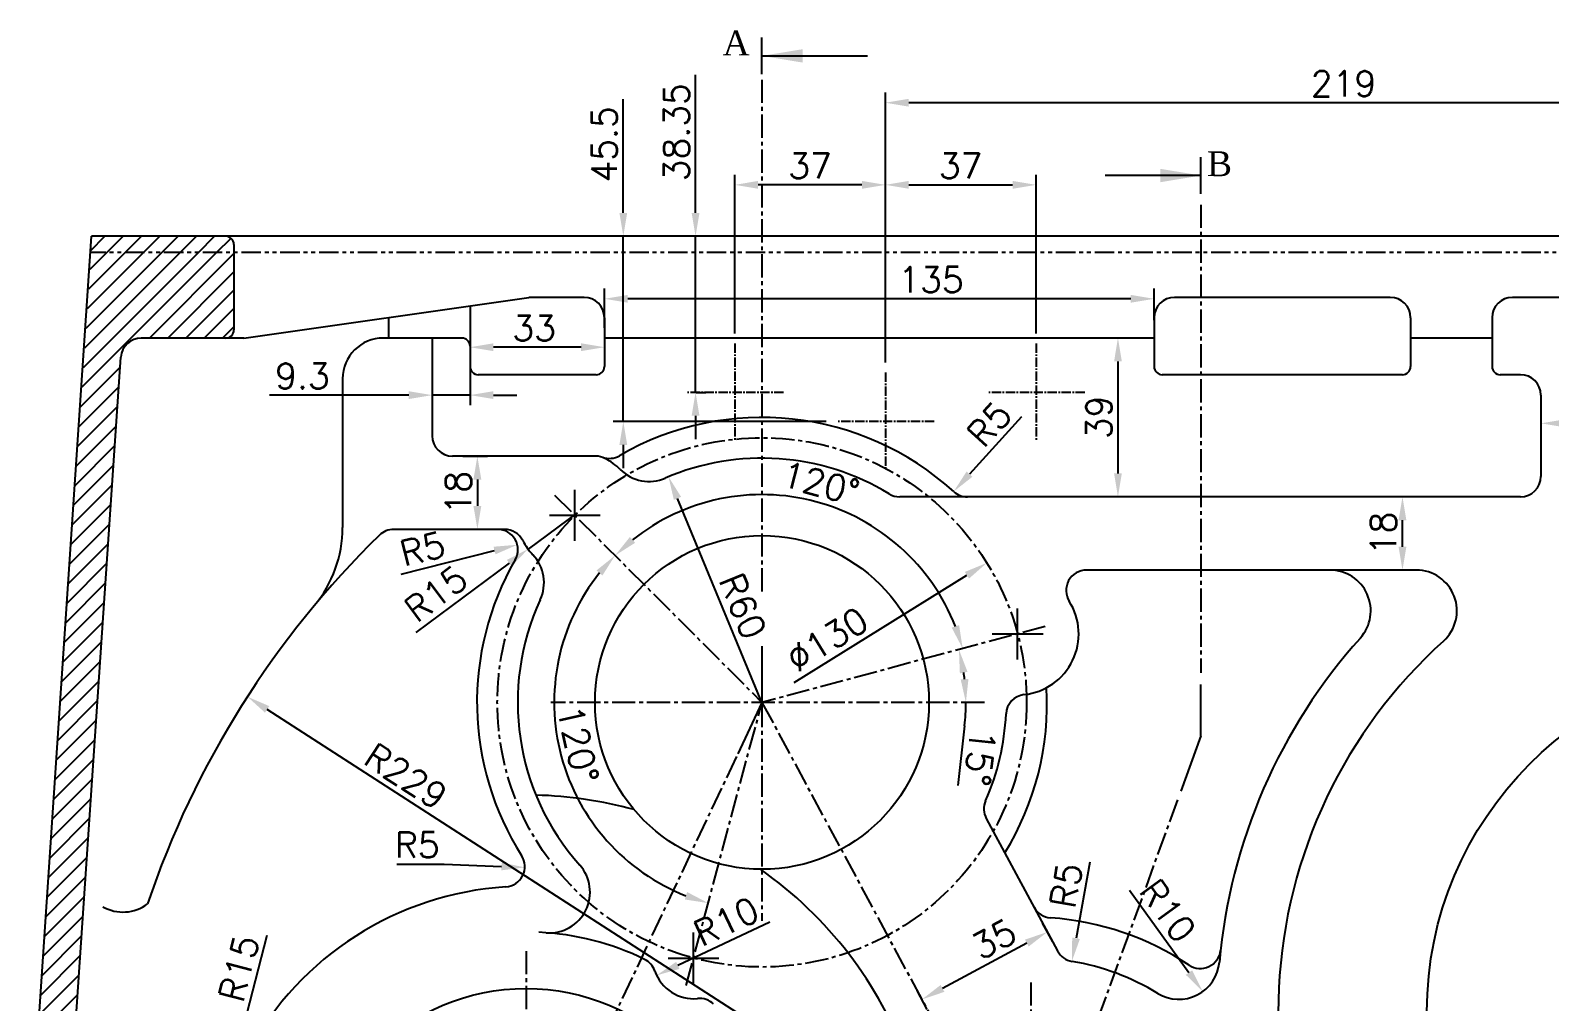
# Model space of a CAD drawing. Header units: millimetres. Extents: x -3508 to 12243, y -3609 to 4092.
# Drawn here: x 1936.9 to 2310, y -3143.4 to -2904.9 of the extents above; entities that cross this region are included whole.
import ezdxf

# ---------------------------------------------------------------- set-up
doc = ezdxf.new("R2010")
doc.units = ezdxf.units.MM
doc.header["$LTSCALE"] = 0.3
doc.header["$PDSIZE"] = -50
doc.linetypes.add('CENTER2', pattern=[28.575, 19.05, -3.175, 3.175, -3.175])
doc.linetypes.add('PHANTOM2', pattern=[31.75, 15.875, -3.175, 3.175, -3.175, 3.175, -3.175])
for name, color, linetype in [('center', 1, 'CENTER2'), ('CHAIN ...', 8, 'PHANTOM2'), ('hatch', 6, 'Continuous')]:
    doc.layers.add(name, color=color, linetype=linetype)
doc.styles.add('ROMANTIC', font='romantic.ttf')
doc.styles.add('rs', font='romans.shx')
doc.styles.get("Standard").update_dxf_attribs({"font": 'romans.shx', "width": 1.2})
doc.dimstyles.new('ISO-25', dxfattribs={"dimscale": 2.5, "dimtxt": 2.5, "dimasz": 2.5, "dimexe": 0.7, "dimexo": 0.625, "dimtad": 1, "dimdec": 3, "dimlfac": -1, "dimzin": 9, "dimdsep": 46, "dimtxsty": 'Standard', "dimcen": 2.5, "dimclrd": 1, "dimclre": 1, "dimclrt": 7, "dimazin": 0, "dimtfac": 0.65, "dimtdec": 3, "dimtmove": 0, "dimatfit": 3, "dimfxl": 0, "dimtolj": 1, "dimarcsym": 0})
doc.dimstyles.new('sarab', dxfattribs={"dimscale": 3, "dimtxt": 2.5, "dimasz": 2.3, "dimexe": 1, "dimexo": 1, "dimtad": 1, "dimdec": 3, "dimdsep": 46, "dimtxsty": 'rs', "dimcen": 0, "dimclrd": 1, "dimclre": 1, "dimclrt": 7, "dimadec": 3, "dimazin": 2, "dimtfac": 1, "dimtdec": 3, "dimtmove": 0, "dimatfit": 3, "dimfxl": 0, "dimarcsym": 0})
pattern_1 = [(45, (-4343.4845, 121.2553), (-2.245064, 2.245064), [])]

# ---------------------------------------------------------------- blocks, each defined once
blk = doc.blocks.new('*D1037')
at = {"color": 1, "lineweight": -2, "transparency": 16777216}
blk.add_line((1437.5, -3329.08), (1416.74, -3278.96), dxfattribs=at)
at = {"color": 1, "transparency": 16777216}
blk.add_solid([(1417.63, -3278.59), (1415.86, -3279.33), (1414.54, -3273.65)], dxfattribs=at)
at = {"layer": 'Defpoints', "color": 0, "transparency": 16777216}
for p in [(1414.54, -3273.65), (1437.5, -3329.08)]:
    blk.add_point(p, dxfattribs=at)
at = {"color": 7, "transparency": 16777216, "insert": (1432.77, -3305.41), "char_height": 6.25, "attachment_point": 5, "rotation": 292.495, "style": 'rs'}
blk.add_mtext('R60', dxfattribs=at)
blk = doc.blocks.new('*D1040')
at = {"color": 1, "lineweight": -2, "transparency": 16777216}
for p, q in [((1628.8, -3256.08), (1628.8, -3263.03)), ((1641.05, -3260.53), (1634.55, -3260.53))]:
    blk.add_line(p, q, dxfattribs=at)
at = {"color": 1, "transparency": 16777216}
for points in [[(1634.55, -3259.58), (1634.55, -3261.49), (1628.8, -3260.53)], [(1641.05, -3259.58), (1641.05, -3261.49), (1646.8, -3260.53)]]:
    blk.add_solid(points, dxfattribs=at)
at = {"layer": 'Defpoints', "color": 0, "transparency": 16777216}
for p in [(1628.8, -3253.58), (1628.8, -3260.53), (1646.8, -3260.53)]:
    blk.add_point(p, dxfattribs=at)
at = {"color": 7, "transparency": 16777216, "insert": (1637.8, -3255.85), "char_height": 6.25, "attachment_point": 5, "style": 'rs'}
blk.add_mtext('18', dxfattribs=at)
blk = doc.blocks.new('*D1041')
at = {"color": 1, "lineweight": -2, "transparency": 16777216}
for p, q in [((1594.8, -3290.83), (1594.8, -3284.33)), ((1595.68, -3296.58), (1592.3, -3296.58))]:
    blk.add_line(p, q, dxfattribs=at)
at = {"color": 1, "transparency": 16777216}
for points in [[(1593.84, -3284.33), (1595.76, -3284.33), (1594.8, -3278.58)], [(1593.84, -3290.83), (1595.76, -3290.83), (1594.8, -3296.58)]]:
    blk.add_solid(points, dxfattribs=at)
at = {"layer": 'Defpoints', "color": 0, "transparency": 16777216}
for p in [(1594.8, -3278.58), (1594.8, -3278.58), (1598.18, -3296.58)]:
    blk.add_point(p, dxfattribs=at)
at = {"color": 7, "transparency": 16777216, "insert": (1590.11, -3287.58), "char_height": 6.25, "attachment_point": 5, "rotation": 90, "style": 'rs'}
blk.add_mtext('18', dxfattribs=at)
blk = doc.blocks.new('*D1042')
at = {"color": 1, "lineweight": -2, "transparency": 16777216}
for p, q in [((1398.8, -3237.08), (1398.8, -3227.44)), ((1533.8, -3235.18), (1533.8, -3227.44)), ((1528.05, -3229.94), (1404.55, -3229.94))]:
    blk.add_line(p, q, dxfattribs=at)
at = {"color": 1, "transparency": 16777216}
for points in [[(1404.55, -3228.98), (1404.55, -3230.9), (1398.8, -3229.94)], [(1528.05, -3228.98), (1528.05, -3230.9), (1533.8, -3229.94)]]:
    blk.add_solid(points, dxfattribs=at)
at = {"layer": 'Defpoints', "color": 0, "transparency": 16777216}
for p in [(1398.8, -3229.94), (1533.8, -3237.68), (1398.8, -3239.58)]:
    blk.add_point(p, dxfattribs=at)
at = {"color": 7, "transparency": 16777216, "insert": (1479.01, -3225.25), "char_height": 6.25, "attachment_point": 5, "style": 'rs'}
blk.add_mtext('135', dxfattribs=at)
blk = doc.blocks.new('*D1043')
at = {"color": 1, "lineweight": -2, "transparency": 16777216}
for p, q in [((1393.05, -3241.83), (1371.55, -3241.83)), ((1398.8, -3242.08), (1398.8, -3244.33)), ((1365.8, -3244.08), (1365.8, -3244.33))]:
    blk.add_line(p, q, dxfattribs=at)
at = {"color": 1, "transparency": 16777216}
for points in [[(1371.55, -3240.87), (1371.55, -3242.79), (1365.8, -3241.83)], [(1393.05, -3240.87), (1393.05, -3242.79), (1398.8, -3241.83)]]:
    blk.add_solid(points, dxfattribs=at)
at = {"layer": 'Defpoints', "color": 0, "transparency": 16777216}
for p in [(1365.8, -3241.58), (1365.8, -3241.83), (1398.8, -3239.58)]:
    blk.add_point(p, dxfattribs=at)
at = {"color": 7, "transparency": 16777216, "insert": (1381.54, -3237.14), "char_height": 6.25, "attachment_point": 5, "style": 'rs'}
blk.add_mtext('33', dxfattribs=at)
blk = doc.blocks.new('*D1044')
at = {"color": 1, "lineweight": -2, "transparency": 16777216}
for p, q in [((1531.3, -3239.58), (1522.42, -3239.58)), ((1524.92, -3245.33), (1524.92, -3272.83))]:
    blk.add_line(p, q, dxfattribs=at)
at = {"color": 1, "transparency": 16777216}
for points in [[(1523.97, -3245.33), (1525.88, -3245.33), (1524.92, -3239.58)], [(1523.97, -3272.83), (1525.88, -3272.83), (1524.92, -3278.58)]]:
    blk.add_solid(points, dxfattribs=at)
at = {"layer": 'Defpoints', "color": 0, "transparency": 16777216}
for p in [(1533.8, -3239.58), (1524.92, -3278.58), (1524.92, -3278.58)]:
    blk.add_point(p, dxfattribs=at)
at = {"color": 7, "transparency": 16777216, "insert": (1520.24, -3259.08), "char_height": 6.25, "attachment_point": 5, "rotation": 90, "style": 'rs'}
blk.add_mtext('39', dxfattribs=at)
blk = doc.blocks.new('*D1045')
at = {"color": 1, "lineweight": -2, "transparency": 16777216}
for p, q in [((1356.5, -3242.08), (1356.5, -3256.1)), ((1365.8, -3244.08), (1365.8, -3256.1)), ((1350.75, -3253.6), (1316.53, -3253.6)), ((1365.8, -3253.6), (1356.5, -3253.6)), ((1371.55, -3253.6), (1377.3, -3253.6))]:
    blk.add_line(p, q, dxfattribs=at)
at = {"color": 1, "transparency": 16777216}
for points in [[(1350.75, -3252.64), (1350.75, -3254.56), (1356.5, -3253.6)], [(1371.55, -3252.64), (1371.55, -3254.56), (1365.8, -3253.6)]]:
    blk.add_solid(points, dxfattribs=at)
at = {"layer": 'Defpoints', "color": 0, "transparency": 16777216}
for p in [(1356.5, -3239.58), (1365.8, -3241.58), (1356.5, -3253.6)]:
    blk.add_point(p, dxfattribs=at)
at = {"color": 7, "transparency": 16777216, "insert": (1324.64, -3248.91), "char_height": 6.25, "attachment_point": 5, "style": 'rs'}
blk.add_mtext('9.3', dxfattribs=at)
blk = doc.blocks.new('*D1046')
at = {"color": 1, "lineweight": -2, "transparency": 16777216}
for p, q in [((1364, -3268.58), (1370.1, -3268.58)), ((1367.6, -3274.33), (1367.6, -3280.83)), ((1371.79, -3286.58), (1365.1, -3286.58))]:
    blk.add_line(p, q, dxfattribs=at)
at = {"color": 1, "transparency": 16777216}
for points in [[(1366.64, -3274.33), (1368.56, -3274.33), (1367.6, -3268.58)], [(1366.64, -3280.83), (1368.56, -3280.83), (1367.6, -3286.58)]]:
    blk.add_solid(points, dxfattribs=at)
at = {"layer": 'Defpoints', "color": 0, "transparency": 16777216}
for p in [(1361.5, -3268.58), (1367.6, -3286.58), (1374.29, -3286.58)]:
    blk.add_point(p, dxfattribs=at)
at = {"color": 7, "transparency": 16777216, "insert": (1362.91, -3277.58), "char_height": 6.25, "attachment_point": 5, "rotation": 90, "style": 'rs'}
blk.add_mtext('18', dxfattribs=at)
blk = doc.blocks.new('*D1053')
at = {"color": 1, "lineweight": -2, "transparency": 16777216}
for p, q in [((1308.57, -3414.99), (1315.98, -3386.28)), ((1303.38, -3435.08), (1307.13, -3420.56))]:
    blk.add_line(p, q, dxfattribs=at)
at = {"color": 1, "transparency": 16777216}
blk.add_solid([(1307.64, -3414.75), (1309.49, -3415.23), (1307.13, -3420.56)], dxfattribs=at)
at = {"layer": 'Defpoints', "color": 0, "transparency": 16777216}
for p in [(1307.13, -3420.56), (1303.38, -3435.08)]:
    blk.add_point(p, dxfattribs=at)
at = {"color": 7, "transparency": 16777216, "insert": (1309.04, -3394.4), "char_height": 6.25, "attachment_point": 5, "rotation": 75.5243, "style": 'rs'}
blk.add_mtext('R15', dxfattribs=at)
blk = doc.blocks.new('*D1054')
at = {"color": 1, "lineweight": -2, "transparency": 16777216}
for p, q in [((1508.91, -3387.93), (1506.4, -3383.28)), ((1502.53, -3388.2), (1481.83, -3399.34)), ((1478.09, -3404.51), (1475.58, -3399.86))]:
    blk.add_line(p, q, dxfattribs=at)
at = {"color": 1, "transparency": 16777216}
for points in [[(1502.07, -3387.36), (1502.98, -3389.05), (1507.59, -3385.48)], [(1481.38, -3398.49), (1482.29, -3400.18), (1476.77, -3402.06)]]:
    blk.add_solid(points, dxfattribs=at)
at = {"layer": 'Defpoints', "color": 0, "transparency": 16777216}
for p in [(1510.09, -3390.13), (1476.77, -3402.06), (1479.27, -3406.72)]:
    blk.add_point(p, dxfattribs=at)
at = {"color": 7, "transparency": 16777216, "insert": (1494.46, -3387.22), "char_height": 6.25, "attachment_point": 5, "rotation": 28.2841, "style": 'rs'}
blk.add_mtext('35', dxfattribs=at)
blk = doc.blocks.new('*D1055')
at = {"color": 1, "lineweight": -2, "transparency": 16777216}
for start, end in [(90, 118.2841), (65.8898, 77.9449), (130.3391, 142.3942)]:
    blk.add_arc((1503.55, -3451.83), 27.38, start, end, dxfattribs=at)
at = {"color": 1, "transparency": 16777216}
for points in [[(1509.17, -3426.01), (1509.37, -3424.1), (1503.55, -3424.45)], [(1485.29, -3430.17), (1486.37, -3431.76), (1490.58, -3427.72)]]:
    blk.add_solid(points, dxfattribs=at)
at = {"layer": 'Defpoints', "color": 0, "transparency": 16777216}
for p in [(1437.5, -3329.08), (1503.55, -3397.85), (1494.7, -3425.92), (1503.55, -3451.83), (1503.55, -3585.2)]:
    blk.add_point(p, dxfattribs=at)
at = {"color": 7, "transparency": 16777216, "insert": (1495.84, -3420.71), "char_height": 6.25, "attachment_point": 5, "rotation": 13.9119, "style": 'rs'}
blk.add_mtext('28%%D', dxfattribs=at)
blk = doc.blocks.new('*D1056')
at = {"color": 1, "lineweight": -2, "transparency": 16777216}
for p, q in [((1467.8, -3245.58), (1467.8, -3179.27)), ((1681.05, -3181.77), (1473.55, -3181.77))]:
    blk.add_line(p, q, dxfattribs=at)
at = {"color": 1, "transparency": 16777216}
for points in [[(1473.55, -3180.82), (1473.55, -3182.73), (1467.8, -3181.77)], [(1681.05, -3180.82), (1681.05, -3182.73), (1686.8, -3181.77)]]:
    blk.add_solid(points, dxfattribs=at)
at = {"layer": 'Defpoints', "color": 0, "transparency": 16777216}
for p in [(1467.8, -3181.77), (1686.8, -3181.77), (1467.8, -3248.08)]:
    blk.add_point(p, dxfattribs=at)
at = {"color": 7, "transparency": 16777216, "insert": (1580.32, -3177.09), "char_height": 6.25, "attachment_point": 5, "style": 'rs'}
blk.add_mtext('219', dxfattribs=at)
blk = doc.blocks.new('*D1057')
at = {"color": 1, "lineweight": -2, "transparency": 16777216}
for p, q in [((1467.8, -3212.08), (1467.8, -3199.45)), ((1504.8, -3238.43), (1504.8, -3199.45)), ((1473.55, -3201.95), (1499.05, -3201.95))]:
    blk.add_line(p, q, dxfattribs=at)
at = {"color": 1, "transparency": 16777216}
for points in [[(1473.55, -3200.99), (1473.55, -3202.91), (1467.8, -3201.95)], [(1499.05, -3200.99), (1499.05, -3202.91), (1504.8, -3201.95)]]:
    blk.add_solid(points, dxfattribs=at)
at = {"layer": 'Defpoints', "color": 0, "transparency": 16777216}
for p in [(1504.8, -3201.95), (1467.8, -3214.58), (1504.8, -3240.93)]:
    blk.add_point(p, dxfattribs=at)
at = {"color": 7, "transparency": 16777216, "insert": (1486.3, -3197.26), "char_height": 6.25, "attachment_point": 5, "style": 'rs'}
blk.add_mtext('37', dxfattribs=at)
blk = doc.blocks.new('*D1058')
at = {"color": 1, "lineweight": -2, "transparency": 16777216}
for p, q in [((1430.8, -3238.43), (1430.8, -3199.45)), ((1467.8, -3212.08), (1467.8, -3199.45)), ((1462.05, -3201.95), (1436.55, -3201.95))]:
    blk.add_line(p, q, dxfattribs=at)
at = {"color": 1, "transparency": 16777216}
for points in [[(1436.55, -3200.99), (1436.55, -3202.91), (1430.8, -3201.95)], [(1462.05, -3200.99), (1462.05, -3202.91), (1467.8, -3201.95)]]:
    blk.add_solid(points, dxfattribs=at)
at = {"layer": 'Defpoints', "color": 0, "transparency": 16777216}
for p in [(1430.8, -3201.95), (1467.8, -3214.58), (1430.8, -3240.93)]:
    blk.add_point(p, dxfattribs=at)
at = {"color": 7, "transparency": 16777216, "insert": (1449.3, -3197.26), "char_height": 6.25, "attachment_point": 5, "style": 'rs'}
blk.add_mtext('37', dxfattribs=at)
blk = doc.blocks.new('*D1059')
at = {"color": 1, "lineweight": -2, "transparency": 16777216}
for p, q in [((1421.18, -3208.83), (1421.18, -3174.96)), ((1428.3, -3214.58), (1418.68, -3214.58)), ((1421.18, -3252.93), (1421.18, -3214.58)), ((1421.3, -3252.93), (1423.68, -3252.93)), ((1421.18, -3258.68), (1421.18, -3264.43))]:
    blk.add_line(p, q, dxfattribs=at)
at = {"color": 1, "transparency": 16777216}
for points in [[(1420.22, -3208.83), (1422.14, -3208.83), (1421.18, -3214.58)], [(1420.22, -3258.68), (1422.14, -3258.68), (1421.18, -3252.93)]]:
    blk.add_solid(points, dxfattribs=at)
at = {"layer": 'Defpoints', "color": 0, "transparency": 16777216}
for p in [(1430.8, -3214.58), (1418.8, -3252.93), (1421.18, -3252.93)]:
    blk.add_point(p, dxfattribs=at)
at = {"color": 7, "transparency": 16777216, "insert": (1416.49, -3189.02), "char_height": 6.25, "attachment_point": 5, "rotation": 90, "style": 'rs'}
blk.add_mtext('38.35', dxfattribs=at)
blk = doc.blocks.new('*D1060')
at = {"color": 1, "lineweight": -2, "transparency": 16777216}
for p, q in [((1403.44, -3208.83), (1403.44, -3180.91)), ((1428.3, -3214.58), (1400.94, -3214.58)), ((1403.44, -3260.08), (1403.44, -3214.58)), ((1453.3, -3260.08), (1400.94, -3260.08)), ((1403.44, -3265.83), (1403.44, -3271.58))]:
    blk.add_line(p, q, dxfattribs=at)
at = {"color": 1, "transparency": 16777216}
for points in [[(1402.48, -3208.83), (1404.4, -3208.83), (1403.44, -3214.58)], [(1402.48, -3265.83), (1404.4, -3265.83), (1403.44, -3260.08)]]:
    blk.add_solid(points, dxfattribs=at)
at = {"layer": 'Defpoints', "color": 0, "transparency": 16777216}
for p in [(1430.8, -3214.58), (1403.44, -3260.08), (1455.8, -3260.08)]:
    blk.add_point(p, dxfattribs=at)
at = {"color": 7, "transparency": 16777216, "insert": (1398.75, -3192), "char_height": 6.25, "attachment_point": 5, "rotation": 90, "style": 'rs'}
blk.add_mtext('45.5', dxfattribs=at)
blk = doc.blocks.new('*D1061')
at = {"color": 1, "lineweight": -2, "transparency": 16777216}
for p, q in [((1392.1, -3282.48), (1380.05, -3291.42)), ((1375.44, -3294.85), (1352.49, -3311.88))]:
    blk.add_line(p, q, dxfattribs=at)
at = {"color": 1, "transparency": 16777216}
blk.add_solid([(1374.87, -3294.08), (1376.01, -3295.62), (1380.05, -3291.42)], dxfattribs=at)
at = {"layer": 'Defpoints', "color": 0, "transparency": 16777216}
for p in [(1392.1, -3282.48), (1380.05, -3291.42)]:
    blk.add_point(p, dxfattribs=at)
at = {"color": 7, "transparency": 16777216, "insert": (1357.41, -3302.39), "char_height": 6.25, "attachment_point": 5, "rotation": 36.5808, "style": 'rs'}
blk.add_mtext('R15', dxfattribs=at)
blk = doc.blocks.new('*D1064')
at = {"color": 1, "lineweight": -2, "transparency": 16777216}
blk.add_line((1445.43, -3324.16), (1487.84, -3297.84), dxfattribs=at)
at = {"color": 1, "transparency": 16777216}
blk.add_solid([(1487.34, -3297.03), (1488.35, -3298.66), (1492.73, -3294.81)], dxfattribs=at)
at = {"layer": 'Defpoints', "color": 0, "transparency": 16777216}
for p in [(1492.73, -3294.81), (1382.27, -3363.35)]:
    blk.add_point(p, dxfattribs=at)
at = {"color": 7, "transparency": 16777216, "insert": (1453.52, -3313.63), "char_height": 6.25, "attachment_point": 5, "rotation": 31.8192, "style": 'rs'}
blk.add_mtext('∅130', dxfattribs=at)
blk = doc.blocks.new('*D1065')
at = {"color": 1, "lineweight": -2, "transparency": 16777216}
blk.add_line((1503.55, -3451.83), (1315.96, -3330.8), dxfattribs=at)
at = {"color": 1, "transparency": 16777216}
blk.add_solid([(1316.48, -3329.99), (1315.44, -3331.6), (1311.13, -3327.68)], dxfattribs=at)
at = {"layer": 'Defpoints', "color": 0, "transparency": 16777216}
for p in [(1311.13, -3327.68), (1503.55, -3451.83)]:
    blk.add_point(p, dxfattribs=at)
at = {"color": 7, "transparency": 16777216, "insert": (1350.05, -3347.21), "char_height": 6.25, "attachment_point": 5, "rotation": 327.1692, "style": 'rs'}
blk.add_mtext('R229', dxfattribs=at)
blk = doc.blocks.new('*D1066')
at = {"color": 1, "lineweight": -2, "transparency": 16777216}
blk.add_line((1501.22, -3258.97), (1488.45, -3273.03), dxfattribs=at)
at = {"color": 1, "transparency": 16777216}
blk.add_solid([(1487.74, -3272.38), (1489.16, -3273.67), (1484.58, -3277.28)], dxfattribs=at)
at = {"layer": 'Defpoints', "color": 0, "transparency": 16777216}
for p in [(1487.94, -3273.58), (1484.58, -3277.28)]:
    blk.add_point(p, dxfattribs=at)
at = {"color": 7, "transparency": 16777216, "insert": (1493.3, -3260.72), "char_height": 6.25, "attachment_point": 5, "rotation": 47.7314, "style": 'rs'}
blk.add_mtext('R5', dxfattribs=at)
blk = doc.blocks.new('*D1067')
at = {"color": 1, "lineweight": -2, "transparency": 16777216}
blk.add_line((1348.85, -3297.55), (1371.82, -3291.77), dxfattribs=at)
at = {"color": 1, "transparency": 16777216}
blk.add_solid([(1371.59, -3290.84), (1372.05, -3292.7), (1377.4, -3290.36)], dxfattribs=at)
at = {"layer": 'Defpoints', "color": 0, "transparency": 16777216}
for p in [(1377.4, -3290.36), (1372.55, -3291.58)]:
    blk.add_point(p, dxfattribs=at)
at = {"color": 7, "transparency": 16777216, "insert": (1354.13, -3291.38), "char_height": 6.25, "attachment_point": 5, "rotation": 14.1237, "style": 'rs'}
blk.add_mtext('R5', dxfattribs=at)
blk = doc.blocks.new('*D1068')
at = {"color": 1, "lineweight": -2, "transparency": 16777216}
blk.add_line((1518, -3368.33), (1514.63, -3387.02), dxfattribs=at)
at = {"color": 1, "transparency": 16777216}
blk.add_solid([(1513.69, -3386.85), (1515.57, -3387.19), (1513.61, -3392.68)], dxfattribs=at)
at = {"layer": 'Defpoints', "color": 0, "transparency": 16777216}
for p in [(1514.5, -3387.76), (1513.61, -3392.68)]:
    blk.add_point(p, dxfattribs=at)
at = {"color": 7, "transparency": 16777216, "insert": (1512.21, -3374.02), "char_height": 6.25, "attachment_point": 5, "rotation": 79.7717, "style": 'rs'}
blk.add_mtext('R5', dxfattribs=at)
blk = doc.blocks.new('*D1069')
at = {"color": 1, "lineweight": -2, "transparency": 16777216}
blk.add_line((1527.75, -3375.23), (1542.37, -3395.44), dxfattribs=at)
at = {"color": 1, "transparency": 16777216}
blk.add_solid([(1543.15, -3394.88), (1541.59, -3396), (1545.74, -3400.1)], dxfattribs=at)
at = {"layer": 'Defpoints', "color": 0, "transparency": 16777216}
for p in [(1539.88, -3392), (1545.74, -3400.1)]:
    blk.add_point(p, dxfattribs=at)
at = {"color": 7, "transparency": 16777216, "insert": (1537.17, -3380.26), "char_height": 6.25, "attachment_point": 5, "rotation": 305.8794, "style": 'rs'}
blk.add_mtext('R10', dxfattribs=at)
blk = doc.blocks.new('*D1030')
at = {"color": 1, "lineweight": -2, "transparency": 16777216}
blk.add_line((1439.4, -3383.05), (1416.83, -3393.68), dxfattribs=at)
at = {"color": 1, "transparency": 16777216}
blk.add_solid([(1416.42, -3392.81), (1417.24, -3394.55), (1411.63, -3396.13)], dxfattribs=at)
at = {"layer": 'Defpoints', "color": 0, "transparency": 16777216}
for p in [(1420.68, -3391.87), (1411.63, -3396.13)]:
    blk.add_point(p, dxfattribs=at)
at = {"color": 7, "transparency": 16777216, "insert": (1428.72, -3382.9), "char_height": 6.25, "attachment_point": 5, "rotation": 25.2068, "style": 'rs'}
blk.add_mtext('R10', dxfattribs=at)
blk = doc.blocks.new('*D1076')
at = {"color": 1, "lineweight": -2, "transparency": 16777216}
blk.add_arc((1437.5, -3329.08), 51.04, 141.4587, 248.5413, dxfattribs=at)
at = {"color": 1, "transparency": 16777216}
for points in [[(1396.87, -3296.65), (1398.3, -3297.92), (1401.41, -3293)], [(1419.13, -3375.67), (1418.53, -3377.49), (1424.29, -3378.38)]]:
    blk.add_solid(points, dxfattribs=at)
at = {"layer": 'Defpoints', "color": 0, "transparency": 16777216}
for p in [(1386.57, -3278.16), (1437.5, -3329.08), (1437.5, -3329.08), (1395.69, -3358.36), (1418.86, -3398.65)]:
    blk.add_point(p, dxfattribs=at)
at = {"color": 7, "transparency": 16777216, "insert": (1392.31, -3339.37), "char_height": 6.25, "attachment_point": 5, "rotation": 282.8193, "style": 'rs'}
blk.add_mtext('120°', dxfattribs=at)
blk = doc.blocks.new('*D1077')
at = {"color": 1, "lineweight": -2, "transparency": 16777216}
blk.add_arc((1437.5, -3329.08), 51.04, 21.4587, 128.5413, dxfattribs=at)
at = {"color": 1, "transparency": 16777216}
for points in [[(1406.34, -3289.88), (1405.06, -3288.45), (1401.41, -3293)], [(1485.91, -3310.11), (1484.09, -3310.71), (1486.8, -3315.87)]]:
    blk.add_solid(points, dxfattribs=at)
at = {"layer": 'Defpoints', "color": 0, "transparency": 16777216}
for p in [(1386.57, -3278.16), (1466.77, -3287.28), (1507.07, -3310.44), (1437.5, -3329.08), (1437.5, -3329.08)]:
    blk.add_point(p, dxfattribs=at)
at = {"color": 7, "transparency": 16777216, "insert": (1451.92, -3275.26), "char_height": 6.25, "attachment_point": 5, "rotation": 345, "style": 'rs'}
blk.add_mtext('120°', dxfattribs=at)
blk = doc.blocks.new('*D1078')
at = {"color": 1, "lineweight": -2, "transparency": 16777216}
blk.add_line((1487.25, -3334.82), (1485.56, -3349.46), dxfattribs=at)
for start, end in [(6.5822, 8.4178), (353.4178, 0)]:
    blk.add_arc((1437.5, -3329.08), 50.08, start, end, dxfattribs=at)
at = {"color": 1, "transparency": 16777216}
for points in [[(1486.1, -3321.95), (1487.98, -3321.56), (1485.87, -3316.12)], [(1488.21, -3323.29), (1486.29, -3323.4), (1487.58, -3329.08)]]:
    blk.add_solid(points, dxfattribs=at)
at = {"layer": 'Defpoints', "color": 0, "transparency": 16777216}
for p in [(1507.07, -3310.44), (1486.82, -3320.39), (1385.65, -3329.08), (1437.5, -3329.08), (1492.11, -3329.08)]:
    blk.add_point(p, dxfattribs=at)
at = {"color": 7, "transparency": 16777216, "insert": (1491.06, -3342.68), "char_height": 6.25, "attachment_point": 5, "rotation": 263.4178, "style": 'rs'}
blk.add_mtext('15°', dxfattribs=at)
blk = doc.blocks.new('*D1083')
at = {"color": 1, "lineweight": -2, "transparency": 16777216}
for p, q in [((1347.79, -3368.78), (1359.47, -3368.78)), ((1359.47, -3368.78), (1373.51, -3369.37))]:
    blk.add_line(p, q, dxfattribs=at)
at = {"color": 1, "transparency": 16777216}
blk.add_solid([(1373.55, -3368.41), (1373.47, -3370.33), (1379.25, -3369.61)], dxfattribs=at)
at = {"layer": 'Defpoints', "color": 0, "transparency": 16777216}
for p in [(1374.26, -3369.4), (1379.25, -3369.61)]:
    blk.add_point(p, dxfattribs=at)
at = {"color": 7, "transparency": 16777216, "insert": (1352.85, -3364.09), "char_height": 6.25, "attachment_point": 5, "style": 'rs'}
blk.add_mtext('R5', dxfattribs=at)
blk = doc.blocks.new('_DatumFilled')
at = {"color": 0, "linetype": 'ByBlock'}
blk.add_solid([(0, 0.577), (-1, 0), (0, -0.577)], dxfattribs=at)
blk = doc.blocks.new('A$C2A2F07DF')
at = {"layer": 'hatch'}
h = blk.add_hatch(dxfattribs=at)
h.set_pattern_fill('ANSI31', color=2, style=0)
h.set_pattern_definition(pattern_1)
h.paths.add_polyline_path([(-414, 190.5), (-414.267, 186.5), (-379, 186.5), (-379, 188.5, 0.4142136), (-381, 190.5)])
h = blk.add_hatch(dxfattribs=at)
h.set_pattern_fill('ANSI31', color=2, style=0)
h.set_pattern_definition(pattern_1)
h.paths.add_polyline_path([(-379, 186.5), (-414, 186.5), (-426.691, 0), (-417.67, 0), (-406.725, 160.839, -0.3944504), (-401.737, 165.5), (-381, 165.5, 0.4142136), (-379, 167.5)])
at = {"color": 2}
for p, q in [((-249.3, 230.305), (-249.3, 239.322)), ((-249.3, 232.205), (-249.3, 239.205)), ((-141.484, 200.918), (-141.484, 209.935)), ((-428.978, -33.614), (-414, 190.5)), ((151, 190.5), (-414, 190.5)), ((-379, 188.5), (-379, 167.5)), ((-376.579, 165.5), (-306.579, 175.5)), ((-293, 175.5), (-306.579, 175.5)), ((-95, 175.5), (-148, 175.5)), ((5, 175.5), (-65, 175.5)), ((-321, 173.44), (-321, 158.5)), ((-321, 173.44), (-321, 158.5)), ((-321, 173.44), (-321, 158.5)), ((-341, 170.583), (-341, 165.5)), ((-288, 170.5), (-288, 158.5)), ((-153, 170.5), (-153, 158.5)), ((-90, 170.5), (-90, 158.5)), ((-70, 170.5), (-70, 158.5)), ((-376.579, 165.5), (-401.737, 165.5)), ((-323, 165.5), (-342.3, 165.5)), ((-330.3, 165.5), (-330.3, 141.5)), ((-153, 165.5), (-288, 165.5)), ((-70, 165.5), (-90, 165.5)), ((-419.989, -34.078), (-406.725, 160.839)), ((-352.3, 155.5), (-352.3, 118.961)), ((-290, 156.5), (-319, 156.5)), ((-92, 156.5), (-151, 156.5)), ((-63, 156.5), (-68, 156.5)), ((-58, 151.5), (-58, 131.5)), ((-290.14, 136.5), (-325.3, 136.5)), ((-295.262, 115.712), (-295.262, 128.212)), ((-63, 126.5), (-215.466, 126.5)), ((-301.512, 121.962), (-289.012, 121.962)), ((-312.51, 118.5), (-339.762, 118.5)), ((-88.623, 108.5), (-169.603, 108.5)), ((-186.515, 86.573), (-186.515, 99.073)), ((-249.3, 89.789), (-249.3, 76)), ((-192.765, 92.823), (-180.265, 92.823)), ((-141.484, 67.797), (-141.484, 80.382)), ((-249.3, 76), (-255.27, 63.354)), ((-141.484, 67.797), (-146.427, 54.239)), ((-194.201, 47.467), (-176.706, 14.952)), ((-266.123, 6.965), (-266.123, 19.465)), ((-272.373, 13.215), (-259.873, 13.215))]:
    blk.add_line(p, q, dxfattribs=at)
for centre, radius in [((-249.3, 76), 41), ((0, 0), 86), ((-307.25, -46.75), 52.5)]:
    blk.add_circle(centre, radius, dxfattribs=at)
for centre, radius, start, end in [((-381, 188.5), 2, 0, 90), ((-293, 170.5), 5, 0, 90), ((-148, 170.5), 5, 90, 180), ((-95, 170.5), 5, 0, 90), ((-65, 170.5), 5, 90, 180), ((-401.737, 160.5), 5, 90, 176.10709), ((-381, 167.5), 2, 270, 0), ((-342.3, 155.5), 10, 90, 180), ((-323, 163.5), 2, 0, 90), ((-319, 158.5), 2, 180, 270), ((-290, 158.5), 2, 270, 0), ((-151, 158.5), 2, 180, 270), ((-92, 158.5), 2, 270, 0), ((-68, 158.5), 2, 180, 270), ((-63, 151.5), 5, 0, 90), ((-249.3, 76), 70, 47.73142, 120.02495), ((-325.3, 141.5), 5, 180, 270), ((-290.14, 131.5), 5, 62.87325, 90), ((-286.828, 140.936), 5, 250.6577, 300.02495), ((-294.7, 122.6), 15, 44.99742, 62.87325), ((-249.3, 76), 60, 58.6325, 113.32972), ((-277.022, 140.277), 10, 224.99742, 293.32972), ((-63, 131.5), 5, 270, 0), ((-215.466, 131.5), 5, 238.6325, 270), ((-198.854, 131.5), 5, 227.73142, 270), ((-183.25, -46.75), 229, 134.32386, 161.34112), ((-382.3, 118.961), 30, 320.22232, 0), ((-339.762, 113.5), 5, 90, 134.32386), ((-314.252, 113.5), 5, 330, 90), ((-312.51, 113.5), 5, 27.06493, 90), ((-294.7, 122.6), 15, 207.06493, 223.50799), ((-312.832, 105.389), 10, 335.17569, 43.50799), ((-249.3, 76), 70, 150, 212.52003), ((-169.603, 103.5), 5, 90, 212.26515), ((-109.791, 98.5), 10, 318.10277, 90), ((-88.623, 98.5), 10, 311.97847, 90), ((-88.623, 98.5), 10, 311.97847, 90), ((-249.3, 76), 60, 155.17569, 221.74209), ((-186.515, 92.823), 15, 276.15012, 32.26515), ((0, 0), 137.5, 138.10277, 174.91114), ((0, 0), 122.5, 131.97847, 222.49772), ((-249.3, 75.664), 70, 328.43443, 3.23268), ((-184.372, 72.938), 5, 96.15012, 177.30023), ((-249.3, 76), 60, 336.26392, 357.30023), ((-307.25, -46.75), 100, 20.29764, 20.29764), ((-307.25, -46.75), 100, 74.61934, 88.60039), ((-189.798, 49.836), 5, 156.26392, 208.28405), ((-312.54, 35.68), 5, 273.67212, 32.52003), ((-301.53, 29.395), 10, 265.70438, 41.74209), ((-307.25, -46.75), 100, 20.29764, 54.83688), ((-307.25, -46.75), 77.6, 93.67212, 151.54727), ((-406.231, 34.52), 10.015, 240.23585, 306.93256), ((-178.088, 28.072), 5, 208.28405, 266.0531), ((-183.25, -46.75), 70, 56.30148, 86.0531), ((-307.25, -46.75), 66.36, 63.97253, 87.26929), ((-172.303, 17.322), 5, 208.28405, 260.30418), ((-141.638, 15.648), 5, 236.30148, 353.69576), ((-280.325, 8.387), 5, 18.77473, 63.97253), ((-183.25, -46.75), 60, 58.73347, 80.30418), ((-146.919, 13.083), 10, 238.73347, 354.91114), ((-266.123, 13.215), 10, 198.77473, 275.67223), ((-264.641, -1.712), 5, 46.58741, 95.67223)]:
    blk.add_arc(centre, radius, start, end, dxfattribs=at)
at = {"layer": 'center', "color": 2}
for p, q in [((-249.3, 228.969), (-249.3, 102.949)), ((-141.484, 198.255), (-141.484, 83.303)), ((-300.228, 126.928), (-249.3, 76)), ((-179.731, 94.641), (-249.3, 76)), ((-194.691, 76), (-301.154, 76)), ((-267.941, 6.431), (-249.3, 76)), ((-249.3, 76), (-183.25, -46.75)), ((-249.3, 75.664), (-249.3, 22.325)), ((-255.592, 62.673), (-302.109, -35.861)), ((-147.233, 52.03), (-178.995, -35.079)), ((-307.25, 14.931), (-307.25, -46.75)), ((-183.25, 7.229), (-183.25, -180.121))]:
    blk.add_line(p, q, dxfattribs=at)
at = {"layer": 'center', "color": 2, "ltscale": 0.4}
for p, q in [((-256, 164.15), (-256, 140.15)), ((-182, 164.15), (-182, 140.15)), ((-219, 157), (-219, 133)), ((-244, 152.15), (-268, 152.15)), ((-170, 152.15), (-194, 152.15)), ((-207, 145), (-231, 145))]:
    blk.add_line(p, q, dxfattribs=at)
at = {"layer": 'center', "color": 2}
blk.add_circle((-249.3, 76), 65, dxfattribs=at)
at = {"layer": 'CHAIN ...', "color": 2}
blk.add_line((151.513, 186.5), (-414.267, 186.5), dxfattribs=at)
at = {"color": 2, "style": 'ROMANTIC'}
for s, p in [('A', (-258.954, 234.929)), ('B', (-140.006, 205.271))]:
    blk.add_text(s, height=6.1, dxfattribs=at).set_placement(p)
at = {"color": 2}
for base, p1, p2, picture, middle in [((-219, 223.309), (0, 223.309), (-219, 157), '*D1056', (-106.475, 223.309)), ((-288, 175.142), (-153, 167.401), (-288, 165.5), '*D1042', (-207.787, 175.142)), ((-321, 163.253), (-288, 165.5), (-321, 163.5), '*D1043', (-305.256, 163.253)), ((-330.3, 151.483), (-321, 163.5), (-330.3, 165.5), '*D1045', (-362.157, 151.483))]:
    dim = blk.add_linear_dim(base=base, p1=p1, p2=p2, dimstyle='sarab', override={"dimscale": 2.5, "dimdec": 2, "dimadec": 2, "dimtdec": 2, "dimatfit": 0}, dxfattribs=at)
    dim.commit()
    dim.dimension.update_dxf_attribs({"geometry": picture, "text_midpoint": middle, "dimtype": 128, "insert": (-1686.799, 3405.083)})
for base, p1, p2, angle, picture, middle, dimtype in [((-265.62, 152.15), (-256, 190.5), (-268, 152.15), 90, '*D1059', (-265.62, 216.063), 128), ((-283.358, 145), (-256, 190.5), (-231, 145), 90, '*D1060', (-283.358, 213.086), 128), ((-210.031, 3.021), (-176.706, 14.952), (-207.527, -1.632), 208.28405, '*D1054', (-190.121, 13.734), 129)]:
    dim = blk.add_linear_dim(base=base, p1=p1, p2=p2, angle=angle, dimstyle='sarab', override={"dimscale": 2.5, "dimdec": 2, "dimadec": 2, "dimtdec": 2, "dimatfit": 0}, dxfattribs=at)
    dim.commit()
    dim.dimension.update_dxf_attribs({"geometry": picture, "text_midpoint": middle, "dimtype": dimtype, "insert": (-1686.799, 3405.083)})
for base, p1, p2, picture, middle in [((-256, 203.136), (-219, 190.5), (-256, 164.15), '*D1058', (-237.5, 207.823)), ((-182, 203.136), (-219, 190.5), (-182, 164.15), '*D1057', (-200.5, 207.823)), ((-58, 144.549), (-40, 144.549), (-58, 151.5), '*D1040', (-49, 149.236))]:
    dim = blk.add_linear_dim(base=base, p1=p1, p2=p2, dimstyle='sarab', override={"dimscale": 2.5, "dimdec": 2, "dimadec": 2, "dimtdec": 2, "dimatfit": 0}, dxfattribs=at)
    dim.commit()
    dim.dimension.update_dxf_attribs({"geometry": picture, "text_midpoint": middle, "insert": (-1686.799, 3405.083)})
for base, p1, p2, picture, middle in [((-161.875, 126.5), (-153, 165.5), (-161.875, 126.5), '*D1044', (-166.563, 146)), ((-319.198, 118.5), (-325.3, 136.5), (-312.51, 118.5), '*D1046', (-323.885, 127.5)), ((-92, 126.5), (-88.623, 108.5), (-92, 126.5), '*D1041', (-96.687, 117.5))]:
    dim = blk.add_linear_dim(base=base, p1=p1, p2=p2, angle=90, dimstyle='sarab', override={"dimscale": 2.5, "dimdec": 2, "dimadec": 2, "dimtdec": 2, "dimatfit": 0}, dxfattribs=at)
    dim.commit()
    dim.dimension.update_dxf_attribs({"geometry": picture, "text_midpoint": middle, "insert": (-1686.799, 3405.083)})
for center, mpoint, override, picture, middle in [((-198.854, 131.5), (-202.218, 127.8), {"dimscale": 2.5, "dimdec": 2, "dimadec": 2, "dimtdec": 2}, '*D1066', (-190.029, 141.21)), ((-249.3, 76), (-272.256, 131.435), {"dimscale": 2.5, "dimdec": 2, "dimadec": 2, "dimtdec": 2, "dimatfit": 0}, '*D1037', (-258.359, 97.876)), ((-294.7, 122.6), (-306.745, 113.661), {"dimscale": 2.5, "dimdec": 2, "dimadec": 2, "dimtdec": 2, "dimatfit": 0}, '*D1061', (-326.597, 98.928)), ((-314.252, 113.5), (-309.403, 114.72), {"dimscale": 2.5, "dimdec": 2, "dimadec": 2, "dimtdec": 2, "dimtmove": 1}, '*D1067', (-331.525, 109.154)), ((-183.25, -46.75), (-375.673, 77.405), {"dimscale": 2.5, "dimdec": 2, "dimadec": 2, "dimtdec": 2, "dimatfit": 0}, '*D1065', (-339.295, 53.933)), ((-312.54, 35.68), (-307.545, 35.469), {"dimscale": 2.5, "dimtoh": 1, "dimdec": 2, "dimcen": 2.5, "dimadec": 1, "dimtdec": 2, "dimtmove": 1, "dimldrblk": 'DatumFilled'}, '*D1083', (-327.329, 36.306)), ((-172.303, 17.322), (-173.191, 12.401), {"dimscale": 2.5, "dimdec": 2, "dimadec": 2, "dimtdec": 2, "dimtmove": 1}, '*D1068', (-169.973, 30.235)), ((-146.919, 13.083), (-141.058, 4.981), {"dimscale": 2.5, "dimdec": 2, "dimadec": 2, "dimtdec": 2}, '*D1069', (-153.423, 22.076)), ((-266.123, 13.215), (-275.171, 8.956), {"dimscale": 2.5, "dimdec": 2, "dimcen": 2.5, "dimadec": 2, "dimtdec": 2}, '*D1030', (-256.082, 17.941)), ((-383.42, -30), (-379.67, -15.476), {"dimscale": 2.5, "dimdec": 2, "dimadec": 2, "dimtdec": 2, "dimatfit": 0}, '*D1053', (-373.22, 9.508))]:
    dim = blk.add_radius_dim(center=center, mpoint=mpoint, dimstyle='sarab', override=override, dxfattribs=at)
    dim.commit()
    dim.dimension.update_dxf_attribs({"geometry": picture, "text_midpoint": middle, "dimtype": 132, "insert": (-1686.799, 3405.083)})
for base, line1, line2, picture, middle in [((-220.027, 117.806), ((-300.228, 126.928), (-249.3, 76)), ((-179.731, 94.641), (-249.3, 76)), '*D1077', (-234.878, 129.825)), ((-199.981, 84.696), ((-179.731, 94.641), (-249.3, 76)), ((-194.691, 76), (-301.154, 76)), '*D1078', (-195.739, 62.405))]:
    dim = blk.add_angular_dim_2l(base=base, line1=line1, line2=line2, dimstyle='sarab', override={"dimscale": 2.5, "dimdec": 2, "dimcen": 2.5, "dimadec": 2, "dimtdec": 2}, dxfattribs=at)
    dim.commit()
    dim.dimension.update_dxf_attribs({"geometry": picture, "text_midpoint": middle, "insert": (-1686.799, 3405.083)})
dim = blk.add_angular_dim_2l(base=(-291.106, 46.727), line1=((-267.941, 6.431), (-249.3, 76)), line2=((-300.228, 126.928), (-249.3, 76)), dimstyle='sarab', override={"dimscale": 2.5, "dimdec": 2, "dimcen": 2.5, "dimadec": 2, "dimtdec": 2}, dxfattribs=at)
dim.commit()
dim.dimension.update_dxf_attribs({"geometry": '*D1076', "text_midpoint": (-299.064, 64.676), "dimtype": 130, "insert": (-1686.799, 3405.083)})
dim = blk.add_diameter_dim_2p(p1=(-304.532, 41.729), p2=(-194.068, 110.271), dimstyle='sarab', override={"dimscale": 2.5, "dimdec": 2, "dimadec": 2, "dimtdec": 2}, dxfattribs=at)
dim.commit()
dim.dimension.update_dxf_attribs({"geometry": '*D1064', "text_midpoint": (-230.809, 87.474), "dimtype": 131, "insert": (-1686.799, 3405.083)})
dim = blk.add_angular_dim_2l(base=(-192.099, -20.84), line1=((-183.25, 7.229), (-183.25, -180.121)), line2=((-249.3, 76), (-183.25, -46.75)), text='28%%D', dimstyle='sarab', override={"dimscale": 2.5, "dimdec": 2, "dimadec": 2, "dimtdec": 2, "dimatfit": 0}, dxfattribs=at)
dim.commit()
dim.dimension.update_dxf_attribs({"geometry": '*D1055', "text_midpoint": (-189.833, -20.174), "dimtype": 130, "insert": (-1686.799, 3405.083)})
for points in [[(-249.3, 234.813), (-223.408, 234.813)], [(-141.484, 205.426), (-164.99, 205.426)]]:
    blk.add_leader(points, dimstyle='ISO-25', override={"dimscale": 2, "dimasz": 5}, dxfattribs=at)

msp = doc.modelspace()

# ---------------------------------------------------------------- block references
msp.add_blockref('A$C2A2F07DF', (2365.8602, -3145.9502))

doc.saveas('drawing.dxf')
